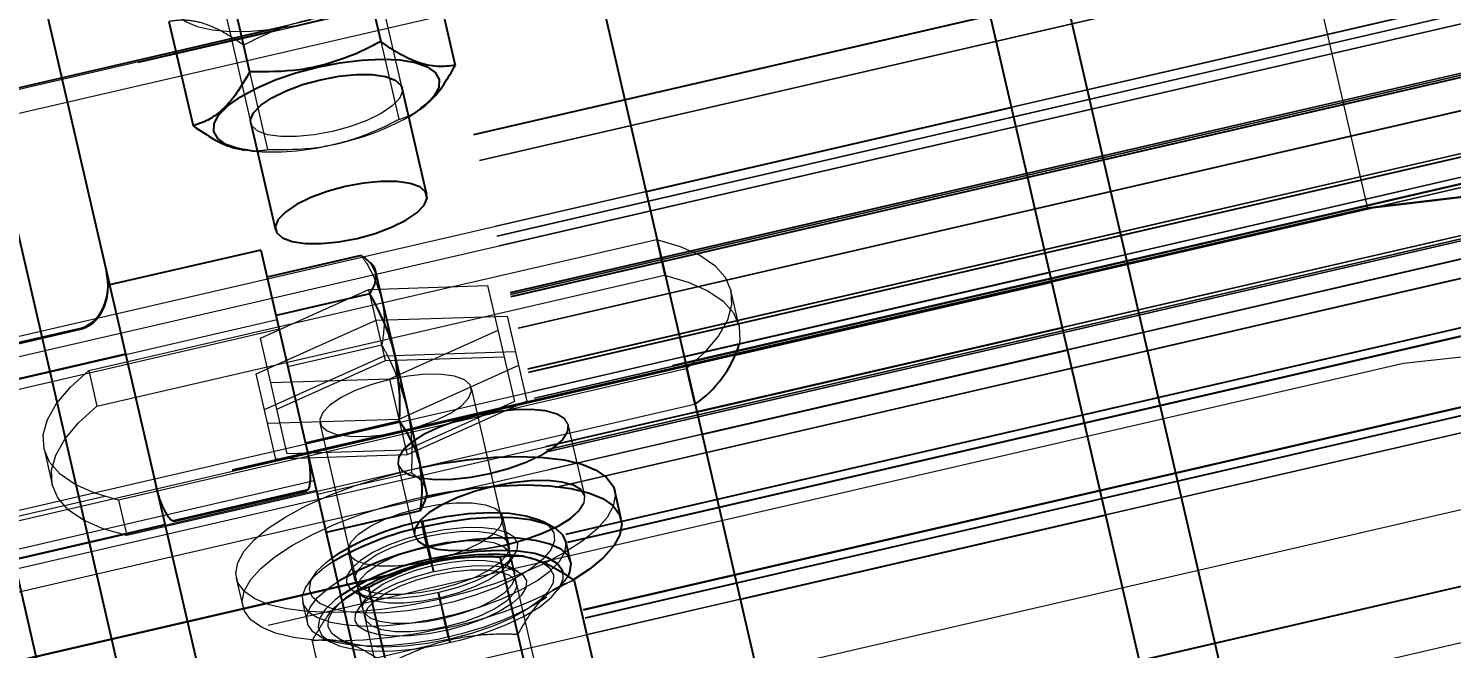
# Model space of a CAD drawing. Header units: millimetres. Extents: x 1293 to 41893, y 1011 to 26911.
# Drawn here: x 11935.8 to 12013.3, y 5459.2 to 5493 of the extents above; entities that cross this region are included whole.
import ezdxf

# ---------------------------------------------------------------- set-up
doc = ezdxf.new("R2010")
doc.units = ezdxf.units.MM
doc.header["$LTSCALE"] = 50
doc.linetypes.add('HIDDEN', pattern=[1.905, 1.27, -0.635])
doc.layers.add('CAPA_1', color=7, linetype='Continuous')
doc.styles.add('SLDTEXTSTYLE0', font='TXT', dxfattribs={"width": 0.75})
doc.dimstyles.new('SLDDIMSTYLE0', dxfattribs={"dimtxt": 100, "dimasz": 100, "dimexe": 0, "dimexo": 0.0625, "dimgap": 25, "dimtad": 2, "dimdec": 0, "dimlfac": 1.5, "dimrnd": 1e-09, "dimzin": 12, "dimdsep": 46, "dimtxsty": 'SLDTEXTSTYLE0', "dimsah": 1, "dimcen": 0.09, "dimadec": 0, "dimazin": 3, "dimtfac": 1, "dimtdec": 0, "dimtofl": 0, "dimtmove": 0, "dimatfit": 3, "dimfxl": 1, "dimfrac": 2, "dimtolj": 1, "dimtzin": 12, "dimarcsym": 0})
doc.dimstyles.new('SLDDIMSTYLE1', dxfattribs={"dimtxt": 100, "dimasz": 100, "dimexe": 0, "dimexo": 0.0625, "dimgap": 25, "dimtad": 2, "dimdec": 4, "dimlfac": 75, "dimzin": 12, "dimdsep": 46, "dimtxsty": 'SLDTEXTSTYLE0', "dimsah": 1, "dimcen": 0.09, "dimadec": 0, "dimazin": 3, "dimtfac": 1, "dimtdec": 0, "dimtofl": 0, "dimtmove": 0, "dimatfit": 3, "dimfxl": 1, "dimfrac": 2, "dimtolj": 1, "dimtzin": 12, "dimarcsym": 0})

# ---------------------------------------------------------------- blocks, each defined once
blk = doc.blocks.new('_D_3')
at = {"layer": 'CAPA_1', "transparency": 16777216}
blk.add_arc((9899.266, 4708.493), 5214.315, 0, 13, dxfattribs=at)
for points in [[(14979.938, 5881.459), (14986.476, 5780.493), (15016.521, 5787.127)], [(15113.581, 4708.493), (15128.006, 4808.636), (15097.238, 4808.341)]]:
    blk.add_solid(points, dxfattribs=at)
at = {"layer": 'CAPA_1', "transparency": 16777216, "insert": (15196.758, 5413.272), "char_height": 100, "attachment_point": 1, "rotation": 276.5, "style": 'SLDTEXTSTYLE0'}
blk.add_mtext('13°', dxfattribs=at)
blk = doc.blocks.new('_D_5')
at = {"layer": 'CAPA_1', "transparency": 16777216}
for p, q in [((11574.397, 7831.177), (17588.061, 7831.177)), ((17538.061, 7831.177), (17538.061, 4708.493)), ((16485.165, 4708.493), (17588.061, 4708.493))]:
    blk.add_line(p, q, dxfattribs=at)
for points in [[(17538.061, 7831.177), (17522.676, 7731.177), (17553.445, 7731.177)], [(17538.061, 4708.493), (17553.445, 4808.493), (17522.676, 4808.493)]]:
    blk.add_solid(points, dxfattribs=at)
at = {"layer": 'CAPA_1', "transparency": 16777216, "insert": (17409.154, 6122.057), "char_height": 100, "attachment_point": 1, "rotation": 90, "style": 'SLDTEXTSTYLE0'}
blk.add_mtext('4684', dxfattribs=at)

msp = doc.modelspace()

# ---------------------------------------------------------------- linework, layer by layer
at = {"color": 1, "linetype": 'HIDDEN', "lineweight": 18}
for p, q in [((16327.8123211, 6489.1646889), (11124.0071077, 5287.7715924)), ((12020.1703872, 5508.8804054), (11228.2023985, 5326.0401885)), ((12020.1753548, 5508.8588883), (11228.2073661, 5326.0186714)), ((12020.3766122, 5507.9871467), (11228.4086236, 5325.1469297)), ((11956.1203539, 5489.7063164), (11952.0954878, 5507.1399268)), ((12003.6021481, 5505.369699), (11244.6328256, 5330.1478244)), ((12003.6021481, 5505.369699), (12008.7319754, 5483.1499759)), ((11943.8458212, 5505.2353412), (11947.8706873, 5487.8017308)), ((12021.8815916, 5501.468365), (11229.9136029, 5318.628148)), ((12021.8912062, 5501.4267194), (11229.9232175, 5318.5865024)), ((12022.2091361, 5500.0496137), (11230.2411475, 5317.2093967)), ((12022.2141037, 5500.0280966), (11230.2461151, 5317.1878796)), ((12023.0385008, 5496.4572404), (11231.0705122, 5313.6170235)), ((12023.0434684, 5496.4357233), (11989.33676, 5488.6539165)), ((12023.1598204, 5495.9317478), (11231.1918317, 5313.0915308)), ((12023.2840107, 5495.3938202), (11231.3160221, 5312.5536032)), ((12023.2889783, 5495.3723031), (11231.3209897, 5312.5320861)), ((12023.164788, 5495.9102307), (11737.2338964, 5429.897883)), ((11966.7492284, 5495.604827), (11900.751896, 5480.3681423)), ((11951.1322255, 5493.4054303), (11690.0541667, 5433.1308111)), ((11949.8745113, 5493.0924001), (11690.2038431, 5433.1427026)), ((11949.4646505, 5492.9149382), (11690.7509196, 5433.1861671)), ((12023.8726632, 5492.8440864), (11231.9046745, 5310.0038695)), ((12023.8776308, 5492.8225693), (11231.9096421, 5309.9823524)), ((12023.8970268, 5492.7385559), (11231.9290381, 5309.898339)), ((12023.9019944, 5492.7170389), (11231.9340057, 5309.8768219)), ((12023.9203405, 5492.6375732), (11231.9523518, 5309.7973563)), ((12023.9299551, 5492.5959276), (11231.9619665, 5309.7557107)), ((11954.9537084, 5492.2393136), (11955.9308184, 5488.0069854)), ((12024.3200944, 5490.9060487), (11232.3521058, 5308.0658318)), ((12024.325062, 5490.8845317), (11232.3570734, 5308.0443147)), ((11947.8088684, 5490.5897973), (11948.7859784, 5486.3574691)), ((12032.7319294, 5488.8778734), (11232.0831896, 5304.0335471)), ((12024.833013, 5488.6843541), (11232.8650244, 5305.8441372)), ((12024.8379806, 5488.6628371), (11232.869992, 5305.8226201)), ((12024.8710247, 5488.5197074), (11232.9030361, 5305.6794904)), ((12024.8806394, 5488.4780618), (11232.9126507, 5305.6378448)), ((12025.1148595, 5487.463543), (11233.1468708, 5304.623326)), ((12025.1198271, 5487.4420259), (11991.4131187, 5479.6602191)), ((12025.1985693, 5487.100956), (11233.2305806, 5304.2607391)), ((12025.2035369, 5487.079439), (11233.2355482, 5304.239222)), ((12025.2382307, 5486.9291638), (11233.270242, 5304.0889468)), ((12025.2431983, 5486.9076467), (11991.5364898, 5479.1258399)), ((11947.4130489, 5486.3503223), (11947.4167428, 5486.3496817)), ((11947.5836859, 5486.3501669), (11947.4196462, 5486.3852599)), ((12025.6444635, 5485.169576), (12008.7223607, 5483.1916215)), ((12008.7319754, 5483.1499759), (12025.6540781, 5485.1279304)), ((12025.810123, 5484.4520259), (11233.8421343, 5301.611809)), ((12025.8150906, 5484.4305089), (11992.1083821, 5476.648702)), ((12025.8512467, 5484.2738995), (11233.883258, 5301.4336826)), ((12025.8562143, 5484.2523825), (11233.8882257, 5301.4121655)), ((12025.8756103, 5484.168369), (11233.9076217, 5301.3281521)), ((12025.8805779, 5484.146852), (11233.9125893, 5301.306635)), ((11969.415764, 5484.0547922), (11903.4184316, 5468.8181075)), ((12026.0919694, 5483.2312148), (11234.1239808, 5300.3909978)), ((12008.7223607, 5483.1916215), (11249.7530382, 5307.9697469)), ((12008.7319754, 5483.1499759), (11249.7626529, 5307.9281013)), ((12026.0969371, 5483.2096977), (11992.3902286, 5475.4278909)), ((12026.3230416, 5482.2303313), (11234.3550529, 5299.3901144)), ((12026.3280092, 5482.2088143), (11234.3600205, 5299.3685973)), ((11939.0372031, 5474.311756), (11969.9734526, 5481.453952)), ((11969.9734526, 5481.453952), (11970.4208839, 5479.5159143)), ((11948.4225396, 5480.8918944), (11940.172873, 5478.9873088)), ((11948.426846, 5480.8732411), (11940.1771795, 5478.9686555)), ((11948.4246063, 5480.8829426), (11948.4225396, 5480.8918944)), ((12026.9097736, 5479.6889156), (11959.2959055, 5464.0790242)), ((12027.0114188, 5479.2486419), (11235.0434302, 5296.408425)), ((12027.0210335, 5479.2069963), (11235.0530448, 5296.3667794)), ((11939.4846343, 5472.3737184), (11970.4208839, 5479.5159143)), ((11954.3080202, 5478.7374874), (11960.7773374, 5478.9441587)), ((12026.9193883, 5479.64727), (11959.5891639, 5464.1028629)), ((11960.7773374, 5478.9441587), (11962.2363347, 5472.6245475)), ((11948.4028376, 5476.0872803), (11954.3080202, 5478.7374874)), ((11955.2028827, 5474.861412), (11954.3080202, 5478.7374874)), ((11974.4830424, 5476.738811), (11974.0356111, 5478.6768487)), ((11949.4218893, 5476.5632353), (11913.6100868, 5468.2954293)), ((11949.3029323, 5477.0784945), (11924.5539327, 5471.3647377)), ((11949.3028527, 5477.0788395), (11941.0531861, 5475.1742539)), ((11948.1710755, 5474.1275448), (11954.6962247, 5477.0559889)), ((11954.6962247, 5477.0559889), (11961.8447354, 5477.2843579)), ((11961.8447354, 5477.2843579), (11962.9155281, 5472.6462452)), ((11934.4359237, 5475.5933484), (11938.5673567, 5476.5471649)), ((11949.8618348, 5469.7676691), (11948.4028376, 5476.0872803)), ((11961.3414721, 5476.5006228), (11955.4362896, 5473.8504157)), ((12027.6328986, 5476.5567173), (12010.6836634, 5474.6962862)), ((12027.8604579, 5475.5710498), (11235.8924692, 5292.7308328)), ((12027.9621031, 5475.1307761), (11235.9941144, 5292.2905591)), ((12027.9717177, 5475.0891305), (11236.0037291, 5292.2489135)), ((11971.4921227, 5475.0610948), (11905.4947903, 5459.8244101)), ((11974.300792, 5475.1466655), (11905.6181615, 5459.2900308)), ((11941.0417949, 5475.2235945), (11932.7921284, 5473.319009)), ((11948.6185067, 5472.1895071), (11955.143656, 5475.1179512)), ((11955.0154788, 5475.6937967), (11949.89551, 5474.5117587)), ((11955.143656, 5475.1179512), (11962.2921666, 5475.3463202)), ((11955.2028827, 5474.861412), (11961.6722, 5475.0680833)), ((12027.8700725, 5475.5294042), (11959.7809634, 5459.8097947)), ((12028.1683281, 5474.2375174), (11236.2003394, 5291.3973004)), ((12010.6836634, 5474.6962862), (11251.7143409, 5299.4744116)), ((11939.0372031, 5474.311756), (11939.4846343, 5472.3737184)), ((11971.6019692, 5474.4000717), (11940.6657197, 5467.2578757)), ((11949.2977001, 5472.2112049), (11955.2028827, 5474.861412)), ((11962.4680968, 5474.5842829), (11955.9429476, 5471.6558388)), ((11971.6019692, 5474.4000717), (11972.0494005, 5472.462034)), ((11949.2418682, 5469.4894321), (11948.1710755, 5474.1275448)), ((11955.4362896, 5473.8504157), (11948.9669723, 5473.6437445)), ((11955.4362896, 5473.8504157), (11956.3903788, 5469.7178011)), ((12028.1732957, 5474.2160003), (11994.4665873, 5466.4341935)), ((11963.9167168, 5455.9365585), (11959.8918507, 5473.370169)), ((11972.1873862, 5472.0495777), (11906.1900538, 5456.812893)), ((11972.0494005, 5472.462034), (11941.1131509, 5465.319838)), ((11962.2363347, 5472.6245475), (11956.3311521, 5469.9743403)), ((11962.9155281, 5472.6462452), (11956.3903788, 5469.7178011)), ((11955.9429476, 5471.6558388), (11948.7944369, 5471.4274698)), ((11951.6421841, 5471.4655834), (11955.6670502, 5454.0319729)), ((11966.0668088, 5467.4983984), (11965.1719463, 5471.3744738)), ((11972.4692326, 5470.8287666), (11906.4719002, 5455.5920818)), ((12029.0875821, 5470.2557909), (11237.1195934, 5287.4155739)), ((11936.6035611, 5470.034979), (11937.0509924, 5468.0969413)), ((11956.3903788, 5469.7178011), (11949.2418682, 5469.4894321)), ((11956.3311521, 5469.9743403), (11949.8618348, 5469.7676691)), ((11955.8910714, 5469.231815), (11956.7938632, 5465.3213942)), ((11915.5146724, 5460.0457627), (11951.3264749, 5468.3135688)), ((11956.6217798, 5468.7361424), (11951.501811, 5467.5541045)), ((11926.6965915, 5462.0838628), (11951.4455911, 5467.7976196)), ((11940.6657197, 5467.2578757), (11941.1131509, 5465.319838)), ((11943.1958449, 5465.893379), (11951.4455115, 5467.7979646)), ((11950.8982973, 5467.8158462), (11943.679839, 5466.1493338)), ((11950.9185536, 5467.7281063), (11943.7000954, 5466.0615939)), ((11966.074738, 5467.464053), (11966.0668088, 5467.4983984)), ((12030.000852, 5466.2999843), (11238.0328633, 5283.4597674)), ((12030.0104666, 5466.2583387), (11238.042478, 5283.4181218)), ((11934.9347872, 5464.0381341), (11943.1844537, 5465.9427197)), ((11961.9571372, 5464.8008084), (11961.5991922, 5466.3512386)), ((11953.1845323, 5464.4085613), (11953.5424773, 5462.8581311)), ((11961.8538084, 5463.7214434), (11962.2370081, 5464.2526397)), ((11962.2718482, 5463.2118182), (11962.019497, 5464.3048715)), ((11956.3142835, 5463.3906625), (11697.5151481, 5403.6421743)), ((11957.820065, 5463.3572617), (11957.6926195, 5463.8565629)), ((11957.708228, 5463.8602035), (11957.7529787, 5463.6663669)), ((11957.8568523, 5463.3658069), (11957.7409599, 5463.8677917)), ((11957.820065, 5463.3572617), (11957.7529787, 5463.6663669)), ((11962.444449, 5463.3541144), (11961.8671703, 5463.6635668)), ((12030.6782263, 5463.3659541), (11238.7102376, 5280.5257371)), ((11956.0972497, 5463.296691), (11697.8084065, 5403.666013)), ((11947.0797791, 5462.9991679), (11947.4377241, 5461.4487378)), ((11951.3536649, 5463.2262752), (11950.9704653, 5462.6950789)), ((11964.6220165, 5462.3705922), (11965.0052161, 5462.9017885)), ((11974.5455913, 5461.8350692), (11908.5482589, 5446.5983844)), ((11953.0565018, 5461.9212017), (11953.0534625, 5461.9190067)), ((11953.206762, 5461.9939486), (11953.0747078, 5461.890497)), ((11953.5312324, 5462.242753), (11954.1085111, 5461.9333006)), ((11953.7038331, 5462.3850492), (11953.9561844, 5461.2919959)), ((11954.121873, 5461.875424), (11953.7386733, 5461.3442277)), ((11958.2233482, 5461.5390272), (11958.082019, 5462.2226144)), ((11958.157225, 5461.9153838), (11958.082019, 5462.2226144)), ((11958.751885, 5459.4889943), (11958.1188291, 5462.2310605)), ((11958.157225, 5461.9153838), (11958.4095762, 5460.8223305)), ((11950.6844552, 5461.6879709), (11950.9368064, 5460.5949176)), ((11958.2233482, 5461.5390272), (11958.3718578, 5460.8772389)), ((11958.624209, 5459.7841857), (11958.3718578, 5460.8772389)), ((11958.5580858, 5460.1605423), (11958.4095762, 5460.8223305)), ((11951.2073007, 5459.5738293), (11952.5220344, 5453.8790919)), ((11951.6353576, 5459.8151135), (11952.2126363, 5459.5056611)), ((11958.5580858, 5460.1605423), (11958.6994151, 5459.4769551)), ((11958.624209, 5459.7841857), (11958.6994151, 5459.4769551)), ((11957.6708742, 5459.3226423), (11698.000206, 5399.3729448))]:
    msp.add_line(p, q, dxfattribs=at)
at = {"color": 7, "linetype": 'Continuous', "lineweight": 25}
for p, q in [((12059.4303991, 5203.8639184), (11945.4551982, 5697.5447513)), ((12055.3055658, 5202.9116256), (11941.330365, 5696.5924585)), ((11960.3883964, 5523.1566171), (11984.4307998, 5419.0175272)), ((11927.3897303, 5515.5382747), (11944.1483444, 5442.9487419)), ((11933.3042886, 5508.7384167), (11956.1089727, 5409.9604774)), ((11925.054622, 5506.8338311), (11947.8593062, 5408.0558918)), ((11953.6390534, 5497.9337099), (11954.9537084, 5492.2393136)), ((11946.4942134, 5496.2841936), (11947.8088684, 5490.5897973)), ((11957.6993603, 5496.6423294), (11959.014094, 5490.9475919)), ((11943.4109378, 5493.3435871), (11944.7256715, 5487.6488497)), ((11957.4646629, 5483.8834745), (11956.1203539, 5489.7063164)), ((11957.06833, 5488.5304783), (11957.1679322, 5488.6024146)), ((11989.33676, 5488.6539165), (11969.415764, 5484.0547922)), ((11947.8706873, 5487.8017308), (11949.2149963, 5481.9788889)), ((11947.4167428, 5486.3496817), (11947.5341055, 5486.3293292)), ((11948.4246063, 5480.8829426), (11940.1749397, 5478.978357)), ((11948.4246063, 5480.8829426), (11958.9223221, 5435.4123396)), ((11953.8878499, 5480.5780942), (11948.767881, 5479.3960563)), ((11954.6181652, 5479.9354546), (11954.3934488, 5480.1764334)), ((11954.6181652, 5479.9354546), (11957.0811016, 5469.2673049)), ((11991.4131187, 5479.6602191), (11971.4921227, 5475.0610948)), ((11991.5364898, 5479.1258399), (11974.300792, 5475.1466655)), ((11954.366522, 5478.5047376), (11949.2465531, 5477.3226996)), ((11934.4217462, 5475.6547578), (11938.5531792, 5476.6085743)), ((11992.1083821, 5476.648702), (11972.1873862, 5472.0495777)), ((11992.3902286, 5475.4278909), (11972.4692326, 5470.8287666)), ((11955.972823, 5471.5470833), (11950.8528542, 5470.3650454)), ((11957.0811016, 5469.2673049), (11957.0971771, 5469.1976744)), ((11957.4751404, 5467.5605356), (11957.0971771, 5469.1976744)), ((11950.9083495, 5467.7723051), (11943.6898913, 5466.1057928)), ((11957.3788048, 5467.2454361), (11957.4751404, 5467.5605356)), ((11968.0618904, 5466.2102017), (11967.7039454, 5467.7606319)), ((11957.100452, 5466.6627858), (11951.9804831, 5465.4807478)), ((11957.3790329, 5467.2473144), (11957.100452, 5466.6627858)), ((11957.1713591, 5466.0956926), (11957.2384454, 5465.7865874)), ((11957.1713591, 5466.0956926), (11957.3439981, 5465.4193338)), ((11957.7409599, 5463.8677917), (11957.2237964, 5466.1078731)), ((11957.4907966, 5464.6935342), (11957.2384454, 5465.7865874)), ((11964.3403237, 5465.7817539), (11963.763045, 5466.0912063)), ((11994.4665873, 5466.4341935), (11974.5455913, 5461.8350692)), ((11957.5006275, 5464.7594202), (11957.3439981, 5465.4193338)), ((11965.2912262, 5463.9088965), (11965.038875, 5465.0019498)), ((11957.4907966, 5464.6935342), (11957.647426, 5464.0336205)), ((11957.5006275, 5464.7594202), (11957.708228, 5463.8602035)), ((11961.4354163, 5464.1639521), (11962.7500713, 5458.4695558)), ((11962.8083458, 5464.1710989), (11962.6872892, 5464.192092)), ((11957.6926195, 5463.8565629), (11957.647426, 5464.0336205)), ((11965.4957232, 5462.8725715), (11966.8104569, 5457.1778341)), ((11953.1530647, 5461.9909429), (11953.0565018, 5461.9212017)), ((11954.2905764, 5462.5144358), (11955.6052313, 5456.8200395))]:
    msp.add_line(p, q, dxfattribs=at)
at = {"color": 1, "linetype": 'HIDDEN', "lineweight": 18, "flags": 128}
for points in [[(11943.7639151, 5494.0174572), (11943.9190877, 5493.6789752), (11944.321107, 5493.3295735), (11944.9433486, 5493.0597604), (11945.7633793, 5492.8792632), (11946.7516349, 5492.7945893), (11947.8724867, 5492.8087913), (11949.0855252, 5492.9213572), (11950.3470175, 5493.1282288), (11951.6114839, 5493.4219478), (11952.8333374, 5493.7919251), (11953.9685274, 5494.224822), (11954.9761275, 5494.7050316), (11955.8198114, 5495.2152413), (11956.4691623, 5495.7370567), (11956.9007697, 5496.2516652), (11957.099073, 5496.7405139), (11957.0814956, 5497.1126175)], [(11956.1203539, 5489.7063164), (11956.1295384, 5489.5293228), (11955.9678027, 5489.1441647), (11955.5752124, 5488.736333), (11954.9745834, 5488.3295294), (11954.2008222, 5487.9473959), (11953.2988968, 5487.6121407), (11952.3212239, 5487.3432475)], [(11952.3212239, 5487.3432475), (11951.3246224, 5487.1563435), (11950.367011, 5487.0622909), (11949.5040426, 5487.0665556), (11948.7858699, 5487.1688898), (11948.2542305, 5487.3633462), (11947.9400212, 5487.6386238), (11947.8706873, 5487.8017308)], [(11969.9734526, 5481.453952), (11971.2670433, 5481.078194), (11972.3341085, 5480.6049025), (11973.1587728, 5480.041119), (11973.7287671, 5479.3952313), (11974.0356111, 5478.6768487), (11974.0747398, 5477.8966591), (11973.8455708, 5477.0662701), (11973.3515139, 5476.1980357), (11972.5999193, 5475.3048735), (11971.6019692, 5474.4000717)], [(11970.4208839, 5479.5159143), (11971.7144745, 5479.1401563), (11972.7815398, 5478.6668648), (11973.6062041, 5478.1030813), (11974.1761984, 5477.4571936), (11974.4830424, 5476.738811), (11974.522171, 5475.9586214), (11974.4895384, 5475.7531027)], [(11940.6657197, 5467.2578757), (11939.372129, 5467.6336337), (11938.3050638, 5468.1069252), (11937.4803994, 5468.6707087), (11936.9104052, 5469.3165964), (11936.6035611, 5470.034979), (11936.5644325, 5470.8151686), (11936.7936014, 5471.6455577), (11937.2876584, 5472.513792), (11938.0392529, 5473.4069542), (11939.0372031, 5474.311756)], [(11956.0927207, 5471.0071001), (11957.0703936, 5471.2759933), (11957.972319, 5471.6112485), (11958.7460802, 5471.9933821), (11959.3467092, 5472.4001856), (11959.7392995, 5472.8080173), (11959.9010352, 5473.1931754), (11959.8225168, 5473.5332759), (11959.5083075, 5473.8085535), (11958.9766681, 5474.0030099), (11958.2584954, 5474.1053442), (11957.395527, 5474.1096089), (11956.4379156, 5474.0155562), (11955.4413141, 5473.8286522), (11954.4636412, 5473.5597591), (11953.5617158, 5473.2245038), (11952.7879546, 5472.8423703), (11952.1873256, 5472.4355667), (11951.7947353, 5472.027735), (11951.6329996, 5471.6425769), (11951.711518, 5471.3024764), (11952.0257273, 5471.0271988), (11952.5573667, 5470.8327424), (11953.2755394, 5470.7304082), (11954.1385078, 5470.7261435), (11955.0961192, 5470.8201961), (11956.0927207, 5471.0071001)], [(11941.1131509, 5465.319838), (11939.8195603, 5465.695596), (11938.752495, 5466.1688875), (11937.9278307, 5466.732671), (11937.3578364, 5467.3785587), (11937.0509924, 5468.0969413), (11937.0118638, 5468.8771309), (11937.2410327, 5469.70752), (11937.7350897, 5470.5757543), (11938.4866842, 5471.4689165), (11939.4846343, 5472.3737184)], [(11965.1719463, 5471.3744738), (11964.9740655, 5471.7007814), (11964.5534164, 5471.9570057), (11963.9310921, 5472.1302985), (11963.1382985, 5472.2119701), (11962.2147895, 5472.1979253), (11961.2068739, 5472.0888682), (11960.1650926, 5471.8902674), (11959.1416849, 5471.6120817), (11958.1879689, 5471.2682604), (11957.3517677, 5470.8760442), (11956.675012, 5470.4551004), (11956.1916371, 5470.0265368), (11955.9258816, 5469.6118435), (11955.8910714, 5469.231815), (11956.0889521, 5468.9055073), (11956.5096012, 5468.649283), (11957.1319255, 5468.4759903), (11957.9247192, 5468.3943186), (11958.8482281, 5468.4083635), (11959.8561438, 5468.5174206), (11960.8979251, 5468.7160213), (11961.9213327, 5468.994207), (11962.8750488, 5469.3380283), (11963.71125, 5469.7302445), (11964.3880057, 5470.1511884), (11964.8713805, 5470.5797519), (11965.1371361, 5470.9944452), (11965.1719463, 5471.3744738)], [(11965.1798049, 5471.3404343), (11964.9819727, 5471.6665315), (11964.5613698, 5471.9225558), (11963.9390869, 5472.0956692), (11963.1463279, 5472.1771911), (11962.2228449, 5472.1630335), (11961.2149454, 5472.0539065), (11960.1731696, 5471.855282), (11959.1497565, 5471.57712), (11958.1960243, 5471.2333687), (11957.359797, 5470.8412652), (11956.6830068, 5470.4204711), (11956.1995905, 5469.992087), (11955.9337888, 5469.5775936), (11955.89893, 5469.1977756), (11956.0967621, 5468.8716784), (11956.5173651, 5468.6156541), (11957.139648, 5468.4425407), (11957.932407, 5468.3610188), (11958.8558899, 5468.3751764), (11959.8637895, 5468.4843034), (11960.9055653, 5468.6829279), (11961.9289784, 5468.9610899), (11962.8827106, 5469.3048412), (11963.7189379, 5469.6969447), (11964.3957281, 5470.1177388), (11964.8791444, 5470.5461229), (11965.1449461, 5470.9606163), (11965.1798049, 5471.3404343)], [(11958.2061205, 5461.8529597), (11956.6600897, 5461.5375231), (11955.1304055, 5461.3079187), (11953.6512384, 5461.1692757), (11952.2556307, 5461.1246911), (11950.974758, 5461.1751608), (11949.8372327, 5461.3195575), (11948.8684654, 5461.5546554), (11948.0900967, 5461.8752031), (11947.519514, 5462.2740398), (11947.1694633, 5462.7422564), (11947.0477641, 5463.2693935), (11947.157135, 5463.8436759), (11947.4951328, 5464.4522749), (11948.0542071, 5465.0815956), (11948.8218692, 5465.7175799), (11949.7809708, 5466.346021), (11950.9100872, 5466.9528805), (11952.1839957, 5467.5246023), (11953.5742393, 5468.048415), (11955.0497623, 5468.5126174), (11956.577604, 5468.9068401), (11957.1358206, 5469.0302908)], [(11966.0668088, 5467.4983984), (11965.868928, 5467.824706), (11965.448279, 5468.0809303), (11964.8259546, 5468.2542231), (11964.033161, 5468.3358947), (11963.1096521, 5468.3218499), (11962.1017364, 5468.2127928), (11961.0599551, 5468.0141921), (11960.0365475, 5467.7360063), (11959.0828314, 5467.3921851), (11958.2466302, 5466.9999688), (11957.5698745, 5466.579025), (11957.0864996, 5466.1504614), (11956.8207441, 5465.7357682), (11956.7859339, 5465.3557396), (11956.9838146, 5465.0294319), (11957.4044637, 5464.7732077), (11958.026788, 5464.5999149), (11958.8195817, 5464.5182432), (11959.7430906, 5464.5322881), (11960.7510063, 5464.6413452), (11961.7927876, 5464.8399459), (11962.8161952, 5465.1181316), (11963.7699113, 5465.4619529), (11964.6061125, 5465.8541691), (11965.2828682, 5466.275113), (11965.766243, 5466.7036765), (11966.0319986, 5467.1183698), (11966.0668088, 5467.4983984)], [(11966.074738, 5467.464053), (11965.8769059, 5467.7901501), (11965.456303, 5468.0461745), (11964.8340201, 5468.2192879), (11964.041261, 5468.3008097), (11963.1177781, 5468.2866522), (11962.1098786, 5468.1775251), (11961.0681028, 5467.9789007), (11960.0446896, 5467.7007387), (11959.0909574, 5467.3569874), (11958.2547302, 5466.9648838), (11957.5779399, 5466.5440898), (11957.0945236, 5466.1157056), (11956.8287219, 5465.7012123), (11956.7938632, 5465.3213942), (11956.9916953, 5464.9952971), (11957.4122982, 5464.7392727), (11958.0345811, 5464.5661593), (11958.8273402, 5464.4846375), (11959.7508231, 5464.498795), (11960.7587226, 5464.6079221), (11961.8004984, 5464.8065465), (11962.8239115, 5465.0847085), (11963.7776438, 5465.4284598), (11964.613871, 5465.8205634), (11965.2906613, 5466.2413574), (11965.7740775, 5466.6697416), (11966.0398793, 5467.0842349), (11966.074738, 5467.464053)], [(11958.5640656, 5460.3025296), (11957.0180347, 5459.9870929), (11955.4883505, 5459.7574886), (11954.0091834, 5459.6188456), (11952.6135757, 5459.5742609), (11951.332703, 5459.6247307), (11950.1951777, 5459.7691273), (11949.2264104, 5460.0042253), (11948.4480417, 5460.3247729), (11947.877459, 5460.7236097), (11947.5274083, 5461.1918262), (11947.4057091, 5461.7189633), (11947.51508, 5462.2932457), (11947.8530778, 5462.9018448), (11948.4121521, 5463.5311655), (11949.1798142, 5464.1671498), (11950.1389158, 5464.7955909), (11951.2680322, 5465.4024504), (11952.5419407, 5465.9741721), (11953.9321843, 5466.4979848), (11955.4077073, 5466.9621872), (11956.935549, 5467.3564099), (11957.4474712, 5467.470034)], [(11967.7039454, 5467.7606319), (11967.7359604, 5467.4904063), (11967.6265895, 5466.916124), (11967.2885917, 5466.3075249), (11966.7295174, 5465.6782042), (11965.9618553, 5465.0422199), (11965.0027537, 5464.4137788), (11963.8736373, 5463.8069193), (11962.5997288, 5463.2351975), (11961.2094852, 5462.7113849), (11959.7339622, 5462.2471824), (11958.2061205, 5461.8529597)], [(11957.7240796, 5463.9409083), (11956.707546, 5463.7502662), (11955.7307824, 5463.6543326), (11954.8505547, 5463.6586826), (11954.1180186, 5463.7630635), (11953.5757463, 5463.961409), (11953.2552529, 5464.2421921), (11953.1751641, 5464.5890947), (11953.3401345, 5464.9819559), (11953.7405766, 5465.3979443), (11954.3532182, 5465.8128839), (11955.1424546, 5466.2026601), (11956.0624185, 5466.5446205), (11957.0596449, 5466.8188915), (11958.0761785, 5467.0095336), (11959.0529421, 5467.1054673), (11959.9331698, 5467.1011173), (11960.6657059, 5466.9967363), (11961.2079782, 5466.7983908), (11961.5284716, 5466.5176077), (11961.6085604, 5466.1707051), (11961.44359, 5465.7778439), (11961.0431479, 5465.3618556), (11960.4305063, 5464.9469159), (11959.6412698, 5464.5571397), (11958.721306, 5464.2151794), (11957.7240796, 5463.9409083)], [(11963.763045, 5466.0912063), (11964.0961351, 5465.8643139), (11964.377219, 5465.478293), (11964.419369, 5465.0328282), (11964.2210657, 5464.5439794), (11963.7894584, 5464.0293709), (11963.1401075, 5463.5075555), (11962.2964235, 5462.9973459), (11961.2888234, 5462.5171363), (11960.1536335, 5462.0842394), (11958.9317799, 5461.7142621), (11957.6673135, 5461.420543), (11956.4058212, 5461.2136714), (11955.1927827, 5461.1011055), (11954.071931, 5461.0869035), (11953.0836753, 5461.1715775), (11952.2636447, 5461.3520747), (11951.6414031, 5461.6218878), (11951.2393837, 5461.9712894), (11951.0720805, 5462.3876828), (11951.145525, 5462.856056), (11951.4570693, 5463.3595231), (11951.9954816, 5463.8799328), (11952.2974174, 5464.1079547)], [(11957.3439981, 5465.4193338), (11956.3161692, 5465.1369897), (11955.3600495, 5464.7892445), (11954.5234634, 5464.3934923), (11953.8482561, 5463.9695282), (11953.3682008, 5463.5385585), (11953.1073096, 5463.1221399), (11953.0786319, 5462.7411014), (11953.2836022, 5462.414502), (11953.7119681, 5462.158678), (11954.342303, 5461.9864255), (11955.1430782, 5461.9063605), (11956.0742397, 5461.9224876), (11957.0892115, 5462.0340003), (11958.1372258, 5462.2353207), (11959.1658617, 5462.516379), (11960.1236678, 5462.863117), (11960.9627356, 5463.258191), (11961.6410956, 5463.6818399), (11962.1248169, 5464.1128731), (11962.3897041, 5464.5297307), (11962.4225079, 5464.9115619), (11962.2215874, 5465.2392678), (11961.7969924, 5465.4964569), (11961.169961, 5465.6702648), (11960.3718565, 5465.7519978), (11959.4425995, 5465.7375677), (11958.4286705, 5465.6276962), (11957.3807854, 5465.427879)], [(11952.3487028, 5463.8858132), (11951.8698742, 5463.5600546), (11951.2541004, 5463.0298326), (11950.8501687, 5462.5097138), (11950.6710293, 5462.0163735), (11950.7224254, 5461.5656283), (11951.0027094, 5461.1719295), (11951.5028951, 5460.8478992), (11952.2069464, 5460.603926), (11953.092291, 5460.4478319), (11954.1305442, 5460.3846212), (11955.2884192, 5460.4163205), (11956.5287938, 5460.5419136), (11957.8119009, 5460.7573739), (11959.0966035, 5461.0557936), (11960.3417133, 5461.4276051), (11961.5073115, 5461.8608881), (11962.5560283, 5462.3417513), (11963.4542413, 5462.8547778), (11964.1731534, 5463.3835199), (11964.6897157, 5463.9110257), (11964.9873672, 5464.4203832), (11965.0565649, 5464.895262), (11965.038875, 5465.0019498)], [(11958.0820246, 5462.3904782), (11957.065491, 5462.1998361), (11956.0887274, 5462.1039024), (11955.2084997, 5462.1082524), (11954.4759636, 5462.2126333), (11953.9336913, 5462.4109789), (11953.6131979, 5462.691762), (11953.5331091, 5463.0386645), (11953.6980795, 5463.4315258), (11954.0985216, 5463.8475141), (11954.7111632, 5464.2624538), (11955.5003997, 5464.6522299), (11956.4203635, 5464.9941903), (11957.4175899, 5465.2684613), (11958.4341235, 5465.4591034), (11959.4108871, 5465.5550371), (11960.2911148, 5465.5506871), (11961.0236509, 5465.4463062), (11961.5659232, 5465.2479606), (11961.8864166, 5464.9671775), (11961.9665054, 5464.620275), (11961.801535, 5464.2274137), (11961.4010929, 5463.8114254), (11960.7884514, 5463.3964858), (11959.9992149, 5463.0067096), (11959.079251, 5462.6647492), (11958.0820246, 5462.3904782)], [(11957.5333561, 5464.7670226), (11958.5366841, 5464.9552426), (11959.5008801, 5465.050112), (11960.3700485, 5465.0461313), (11961.093802, 5464.9435312), (11961.6301838, 5464.7482595), (11961.9480988, 5464.4716364), (11962.0291172, 5464.1296982), (11961.8685421, 5463.7422676), (11961.4756823, 5463.3318045), (11960.8733125, 5462.9221041), (11960.096353, 5462.5369173), (11959.1898453, 5462.1985739), (11958.206341, 5461.9266883), (11957.2028553, 5461.737022), (11956.2375618, 5461.6405704), (11955.36642, 5461.6429248), (11954.6399313, 5461.7439487), (11954.1002113, 5461.9377857), (11953.7785485, 5462.2131987), (11953.6935901, 5462.5542216), (11953.8502612, 5462.9410849), (11954.2394794, 5463.3513614), (11954.8386811, 5463.7612668), (11955.6131298, 5464.1470383), (11956.5179295, 5464.4863122), (11957.5006275, 5464.7594202)], [(11962.6872892, 5464.192092), (11963.0626427, 5464.1131669), (11963.7139803, 5463.8810547), (11964.1544132, 5463.5677159), (11964.3670155, 5463.1851919), (11964.3436173, 5462.7481828), (11964.0851176, 5462.2734827), (11963.6014505, 5461.779334), (11962.911203, 5461.2847267), (11962.0409009, 5460.8086681), (11961.0239895, 5460.3694529), (11959.8995481, 5459.98396), (11958.7107883, 5459.6670036)], [(11957.8568523, 5463.3658069), (11958.9047373, 5463.5656241), (11959.9186663, 5463.6754955), (11960.8479233, 5463.6899257), (11961.6460278, 5463.6081927), (11962.2730593, 5463.4343848), (11962.6976542, 5463.1771957), (11962.8985747, 5462.8494898), (11962.865771, 5462.4676586), (11962.6008837, 5462.050801), (11962.1171625, 5461.6197678), (11961.4388025, 5461.1961189), (11960.5997347, 5460.8010449), (11959.6419285, 5460.4543069), (11958.6132926, 5460.1732486), (11957.5652784, 5459.9719282), (11956.5503065, 5459.8604155), (11955.6191451, 5459.8442884), (11954.8183698, 5459.9243534), (11954.1880349, 5460.0966059), (11953.7596691, 5460.3524299), (11953.5546988, 5460.6790293), (11953.5833765, 5461.0600678), (11953.8442677, 5461.4764864), (11954.3243229, 5461.9074561), (11954.9995303, 5462.3314202), (11955.8361164, 5462.7271724), (11956.792236, 5463.0749176), (11957.820065, 5463.3572617)], [(11957.7529787, 5463.6663669), (11956.7702807, 5463.3932589), (11955.8654811, 5463.0539851), (11955.0910324, 5462.6682136), (11954.4918306, 5462.2583081), (11954.1026124, 5461.8480316), (11953.9459413, 5461.4611684), (11954.0308997, 5461.1201454), (11954.3525626, 5460.8447324), (11954.8922825, 5460.6508954), (11955.6187712, 5460.5498715), (11956.489913, 5460.5475171), (11957.4552065, 5460.6439688), (11958.4586922, 5460.833635), (11959.4421966, 5461.1055206), (11960.3487043, 5461.443864), (11961.1256638, 5461.8290508), (11961.7280335, 5462.2387513), (11962.1208933, 5462.6492144), (11962.2814684, 5463.036645), (11962.20045, 5463.3785831), (11961.882535, 5463.6552062), (11961.3461533, 5463.8504779), (11960.6223997, 5463.9530781), (11959.7532314, 5463.9570588), (11958.7890353, 5463.8621893), (11957.7857074, 5463.6739693)], [(11958.5515774, 5460.3566216), (11957.5549759, 5460.1697176), (11956.5973645, 5460.0756649), (11955.7343961, 5460.0799297), (11955.0162235, 5460.1822639), (11954.484584, 5460.3767203), (11954.1703747, 5460.6519979), (11954.0918563, 5460.9920984), (11954.253592, 5461.3772565), (11954.6461823, 5461.7850882), (11955.2468113, 5462.1918918), (11956.0205725, 5462.5740253), (11956.9224979, 5462.9092805), (11957.9001708, 5463.1781737), (11958.8967724, 5463.3650777), (11959.8543837, 5463.4591303), (11960.7173521, 5463.4548656), (11961.4355248, 5463.3525314), (11961.9671642, 5463.158075), (11962.2813735, 5462.8827974), (11962.3598919, 5462.5426969), (11962.1981562, 5462.1575388), (11961.8055659, 5461.7497071), (11961.204937, 5461.3429035), (11960.4311757, 5460.96077), (11959.5292503, 5460.6255148), (11958.5515774, 5460.3566216)], [(11964.009651, 5461.9669566), (11963.7065925, 5461.7617245), (11962.8083795, 5461.248698), (11961.7596627, 5460.7678349), (11960.5940646, 5460.3345519), (11959.3489547, 5459.9627403), (11958.0642521, 5459.6643206), (11956.781145, 5459.4488604), (11955.5407704, 5459.3232673), (11954.3828955, 5459.2915679), (11953.3446422, 5459.3547786), (11952.4592977, 5459.5108728), (11951.7552464, 5459.754846), (11951.2550606, 5460.0788762), (11950.9747767, 5460.4725751), (11950.9233805, 5460.9233202), (11951.1025199, 5461.4166606), (11951.5064517, 5461.9367793), (11952.1222254, 5462.4670013), (11952.601054, 5462.79276)], [(11952.7734842, 5462.0458826), (11952.4715485, 5461.8178607), (11951.9331362, 5461.297451), (11951.6215918, 5460.7939839), (11951.5481473, 5460.3256107), (11951.7154506, 5459.9092173), (11952.1174699, 5459.5598157), (11952.7397115, 5459.2900026), (11953.5597422, 5459.1095054), (11954.5479979, 5459.0248314), (11955.6688496, 5459.0390334), (11956.8818881, 5459.1515993), (11958.1433804, 5459.3584709), (11959.4078468, 5459.65219), (11960.6297003, 5460.0221673), (11961.7648903, 5460.4550642), (11962.7724904, 5460.9352738), (11963.6161743, 5461.4454834), (11964.2655253, 5461.9672988), (11964.6971326, 5462.4819073), (11964.8954359, 5462.9707561), (11964.8778585, 5463.3428597)], [(11965.1576602, 5463.145433), (11964.942067, 5462.8179724), (11964.656344, 5462.5014444)], [(11958.7107883, 5459.6670036), (11957.5033935, 5459.4307641), (11956.3237633, 5459.2843202), (11955.2172301, 5459.2332995), (11954.2263175, 5459.2796629), (11953.3891055, 5459.4216284), (11952.7377679, 5459.6537406), (11952.2973351, 5459.9670794), (11952.0847327, 5460.3496034), (11952.1081309, 5460.7866125), (11952.3666306, 5461.2613126), (11952.8502978, 5461.7554613), (11953.1530647, 5461.9909429)]]:
    msp.add_lwpolyline(points, dxfattribs=at)
at = {"color": 7, "linetype": 'Continuous', "lineweight": 25, "flags": 128}
for points in [[(11948.2299353, 5486.2456568), (11947.995964, 5486.2662888), (11947.158752, 5486.4082543), (11946.5074144, 5486.6403665), (11946.0669816, 5486.9537053), (11945.8543792, 5487.3362293), (11945.8777774, 5487.7732384), (11946.1362771, 5488.2479385), (11946.6199442, 5488.7420872), (11947.3101918, 5489.2366945), (11948.1804938, 5489.7127531), (11949.1974052, 5490.1519683), (11950.3218467, 5490.5374612), (11951.5106064, 5490.8544176), (11952.7180012, 5491.0906571), (11953.8976314, 5491.237101), (11955.0041646, 5491.2881217), (11955.9950772, 5491.2417583), (11956.8322892, 5491.0997928), (11957.4836268, 5490.8676806), (11957.9240596, 5490.5543418), (11958.136662, 5490.1718178), (11958.1132638, 5489.7348087), (11957.8547641, 5489.2601086), (11957.371097, 5488.7659599), (11956.6808494, 5488.2713526), (11956.4796019, 5488.1502424)], [(11947.8706873, 5487.8017308), (11947.8615028, 5487.9787243), (11948.0232385, 5488.3638824), (11948.4158288, 5488.7717141), (11949.0164578, 5489.1785177), (11949.790219, 5489.5606512), (11950.6921444, 5489.8959065), (11951.6698173, 5490.1647996), (11952.6664188, 5490.3517036), (11953.6240302, 5490.4457563), (11954.4869986, 5490.4414915), (11955.2051713, 5490.3391573), (11955.7368107, 5490.1447009), (11956.05102, 5489.8694233), (11956.1203539, 5489.7063164)], [(11953.0141263, 5484.3419577), (11952.0364534, 5484.0730646), (11951.134528, 5483.7378093), (11950.3607667, 5483.3556758), (11949.7601378, 5482.9488722), (11949.3675475, 5482.5410405), (11949.2058118, 5482.1558824), (11949.2843302, 5481.8157819), (11949.5985395, 5481.5405044), (11950.1301789, 5481.3460479), (11950.8483516, 5481.2437137), (11951.7113199, 5481.239449), (11952.6689313, 5481.3335016), (11953.6655329, 5481.5204056), (11954.6432058, 5481.7892988), (11955.5451311, 5482.124554), (11956.3188924, 5482.5066876), (11956.9195214, 5482.9134911), (11957.3121117, 5483.3213228), (11957.4738474, 5483.7064809), (11957.395329, 5484.0465814), (11957.0811197, 5484.321859), (11956.5494802, 5484.5163154), (11955.8313075, 5484.6186497), (11954.9683392, 5484.6229144), (11954.0107278, 5484.5288617), (11953.0141263, 5484.3419577)], [(11957.1358206, 5469.0302908), (11958.1236348, 5469.2222768), (11959.653319, 5469.4518811), (11961.1324861, 5469.5905241), (11962.5280938, 5469.6351087), (11963.8089665, 5469.584639), (11964.9464918, 5469.4402424), (11965.9152591, 5469.2051444), (11966.6936278, 5468.8845968), (11967.2642105, 5468.48576), (11967.6142612, 5468.0175435), (11967.7039454, 5467.7606319)], [(11957.4474712, 5467.470034), (11958.4815798, 5467.6718466), (11960.011264, 5467.9014509), (11961.4904311, 5468.0400939), (11962.8860388, 5468.0846786), (11964.1669115, 5468.0342088), (11965.3044368, 5467.8898122), (11966.2732041, 5467.6547142), (11967.0515728, 5467.3341666), (11967.6221555, 5466.9353298), (11967.9722062, 5466.4671133), (11968.0939054, 5465.9399762), (11967.9845345, 5465.3656938), (11967.6465367, 5464.7570947), (11967.0874624, 5464.1277741), (11966.3198003, 5463.4917898), (11965.4747772, 5462.9315708)], [(11957.2237964, 5466.1078731), (11958.4924347, 5466.3575014), (11959.7342995, 5466.5159881), (11960.9046188, 5466.5776196), (11961.9611997, 5466.5401739), (11962.86595, 5466.4050008), (11963.5862513, 5466.1769739), (11963.763045, 5466.0912063)], [(11965.038875, 5465.0019498), (11964.8950902, 5465.3204374), (11964.5081202, 5465.6822779), (11963.9080613, 5465.9691827), (11963.1141518, 5466.1719536), (11962.1518447, 5466.2840896), (11961.0519922, 5466.3019956), (11959.8498561, 5466.2250974), (11958.5839776, 5466.0558605), (11957.2949413, 5465.7997107)], [(11957.5472925, 5464.7066574), (11958.8363288, 5464.9628072), (11960.1022073, 5465.1320441), (11961.3043434, 5465.2089423), (11962.4041959, 5465.1910364), (11963.366503, 5465.0789004), (11964.1604126, 5464.8761295), (11964.7604714, 5464.5892246), (11965.1474414, 5464.2273841), (11965.3089161, 5463.8022087), (11965.2397184, 5463.3273299), (11965.1576602, 5463.145433)], [(11964.8778585, 5463.3428597), (11964.8532858, 5463.4162209), (11964.572202, 5463.8022418), (11964.0623182, 5464.1149018), (11963.3420168, 5464.3429287), (11962.4372665, 5464.4781017), (11961.3806856, 5464.5155475), (11960.2103664, 5464.453916), (11958.9685016, 5464.2954293), (11957.6998633, 5464.045801)]]:
    msp.add_lwpolyline(points, dxfattribs=at)
at = {"color": 1, "linetype": 'HIDDEN', "lineweight": 18}
for centre, radius, start, end in [((11949.3945249, 5500.991113), 14.6658199, 282.146679035, 298.888150917), ((11948.9688931, 5500.8928481), 14.6658199, 267.111849083, 283.853320965), ((11953.7034665, 5483.4764126), 23.6781392, 281.845768301, 299.81085342)]:
    msp.add_arc(centre, radius, start, end, dxfattribs=at)
at = {"color": 7, "linetype": 'Continuous', "lineweight": 25}
for centre, radius, start, end in [((11968.5617271, 5477.5980881), 6.2082943, 304.178738659, 342.711650693), ((11960.099243, 5451.9471771), 14.4482869, 101.69171811, 122.6824645), ((11960.5134275, 5450.1218744), 16.0033978, 101.808596869, 120.676283244), ((11960.9103596, 5448.6568869), 16.3971787, 102.037146754, 120.44773336), ((11961.0042594, 5449.7328887), 14.5568248, 83.360733127, 122.639266873), ((11960.4210396, 5450.2633764), 14.0467988, 101.388186214, 122.985996397)]:
    msp.add_arc(centre, radius, start, end, dxfattribs=at)
msp.add_ellipse((11937.9438728, 5479.2477705), major_axis=(-0.6093065, 2.6391962), ratio=0.7802060087, start_param=3.1415926536, end_param=4.7123889804, dxfattribs=at)
at = {"color": 1, "linetype": 'HIDDEN', "lineweight": 18}
msp.add_ellipse((11937.9581119, 5479.1860941), major_axis=(-0.6092448, 2.6389292), ratio=0.78028496, start_param=3.1415926536, end_param=4.7123889804, dxfattribs=at)
for points, knots in [([(11954.6161634, 5493.7013817), (11954.3000054, 5493.7089649), (11953.3670875, 5493.7313415), (11951.7976823, 5493.6099039), (11949.6750127, 5493.1265811), (11948.2878355, 5492.4500696), (11947.4713234, 5492.0518654)], [0, 0, 0, 0, 0.1280647744, 0.377893031, 0.6338190398, 1, 1, 1, 1]), ([(11947.4713234, 5492.0518654), (11947.0842684, 5492.313967), (11946.3017653, 5492.8438537), (11945.2205282, 5493.2905907), (11944.2490379, 5493.4487835), (11943.6920058, 5493.3788661), (11943.4109378, 5493.3435871)], [0, 0, 0, 0, 0.2646176718, 0.5349733347, 0.7653562273, 1, 1, 1, 1]), ([(11957.5880646, 5488.9767006), (11957.5531007, 5488.9348668), (11957.4167812, 5488.7717626), (11957.2633158, 5488.685949), (11957.149212, 5488.6221453)], [0, 0, 0, 0, 0.25648535, 1, 1, 1, 1]), ([(11955.9308184, 5488.0069854), (11956.2358941, 5488.0965332), (11956.6543569, 5488.219363), (11957.0417252, 5488.5431819), (11957.1466869, 5488.6309242)], [0, 0, 0, 0, 0.7290389737, 1, 1, 1, 1]), ([(11948.7859784, 5486.3574691), (11949.6944215, 5486.3574862), (11951.221873, 5486.357515), (11953.341994, 5486.8486554), (11954.8072366, 5487.425226), (11955.649986, 5487.8615782), (11955.9308184, 5488.0069854)], [0, 0, 0, 0, 0.3661794341, 0.6156922034, 0.8719357593, 1, 1, 1, 1]), ([(11947.421225, 5486.3762625), (11947.5923938, 5486.3422934), (11948.076069, 5486.2463059), (11948.5073343, 5486.3138369), (11948.7859784, 5486.3574691)], [0, 0, 0, 0, 0.3538919043, 1, 1, 1, 1]), ([(11953.8878499, 5480.5780942), (11953.9855661, 5480.440331), (11954.4887084, 5479.7309863), (11954.7697049, 5478.9376094), (11954.9961285, 5478.2983158)], [0, 0, 0, 0, 0.1942119601, 1, 1, 1, 1]), ([(11955.0122039, 5478.2286853), (11955.0609609, 5477.9521054), (11955.2064206, 5477.1269671), (11955.0917276, 5476.2661047), (11955.0154788, 5475.6937967)], [0, 0, 0, 0, 0.3351922062, 1, 1, 1, 1]), ([(11955.0154788, 5475.6937967), (11955.128112, 5475.4914212), (11955.7080617, 5474.4493869), (11956.0689123, 5473.3101236), (11956.3596815, 5472.3921188)], [0, 0, 0, 0, 0.1942119601, 1, 1, 1, 1]), ([(11956.3825809, 5472.2929305), (11956.458119, 5471.9003486), (11956.6834767, 5470.7291344), (11956.6464172, 5469.532004), (11956.6217798, 5468.7361424)], [0, 0, 0, 0, 0.3351922062, 1, 1, 1, 1]), ([(11956.6217798, 5468.7361424), (11956.7626836, 5468.6421878), (11957.1545236, 5468.3809086), (11957.3103889, 5468.0522638), (11957.4102058, 5467.8417981)], [0, 0, 0, 0, 0.3595950484, 1, 1, 1, 1]), ([(11957.4170298, 5467.8122403), (11957.446766, 5467.6322981), (11957.4765996, 5467.4517668), (11957.3793503, 5467.2479795), (11957.3790329, 5467.2473144)], [0, 0, 0, 0, 0.9967364615, 1, 1, 1, 1]), ([(11963.3500346, 5464.0188668), (11963.3002704, 5464.0411396), (11963.1062472, 5464.1279781), (11962.9306952, 5464.1378321), (11962.8001697, 5464.1451587)], [0, 0, 0, 0, 0.25648534968, 1, 1, 1, 1]), ([(11965.4957232, 5462.8725715), (11965.1934938, 5462.7672998), (11964.5824808, 5462.5544734), (11963.7553056, 5461.900795), (11963.0266565, 5461.0070844), (11962.6184829, 5460.2922937), (11962.4125263, 5459.9316239)], [0, 0, 0, 0, 0.2646061211, 0.5349506065, 0.7653448938, 1, 1, 1, 1]), ([(11951.2073007, 5459.5738293), (11951.4412419, 5459.9737258), (11951.9141976, 5460.7821911), (11952.4787613, 5461.4885178), (11952.80923, 5461.7149393), (11952.8443355, 5461.738992)], [0, 0, 0, 0, 0.4666095165, 0.9433381316, 1, 1, 1, 1]), ([(11955.2676863, 5458.2821076), (11954.8806313, 5458.5442092), (11954.0981283, 5459.0740958), (11953.0168911, 5459.5208329), (11952.0454008, 5459.6790257), (11951.4883687, 5459.6091083), (11951.2073007, 5459.5738293)], [0, 0, 0, 0, 0.2646176718, 0.5349733347, 0.7653562273, 1, 1, 1, 1]), ([(11962.4125263, 5459.9316239), (11962.0963683, 5459.9392071), (11961.1634504, 5459.9615836), (11959.5940452, 5459.840146), (11957.4713756, 5459.3568232), (11956.0841984, 5458.6803118), (11955.2676863, 5458.2821076)], [0, 0, 0, 0, 0.1280647744, 0.377893031, 0.6338190398, 1, 1, 1, 1])]:
    msp.add_open_spline(points, degree=3, knots=knots, dxfattribs=at)
at = {"color": 7, "linetype": 'Continuous', "lineweight": 25}
for points, knots in [([(11954.9537084, 5492.2393136), (11954.6728717, 5492.0939033), (11953.8441799, 5491.6648271), (11952.3803732, 5491.0859926), (11950.2606556, 5490.5898831), (11948.7173059, 5490.5898291), (11947.8088684, 5490.5897973)], [0, 0, 0, 0, 0.1280647744, 0.377893031, 0.6338190398, 1, 1, 1, 1]), ([(11959.014094, 5490.9475919), (11958.696304, 5490.9097209), (11958.0538322, 5490.8331575), (11957.0238182, 5491.0580701), (11955.9771358, 5491.5419131), (11955.2969282, 5492.0054312), (11954.9537084, 5492.2393136)], [0, 0, 0, 0, 0.2646061211, 0.5349506065, 0.7653448938, 1, 1, 1, 1]), ([(11947.8088684, 5490.5897973), (11947.5758834, 5490.1845482), (11947.1048614, 5489.3652625), (11946.3288885, 5488.4897547), (11945.525066, 5487.9216987), (11944.9937591, 5487.7403532), (11944.7256715, 5487.6488497)], [0, 0, 0, 0, 0.2646176718, 0.5349733347, 0.7653562273, 1, 1, 1, 1]), ([(11957.1466869, 5488.6309242), (11957.3342332, 5488.7637487), (11957.7729776, 5489.0744774), (11958.3987698, 5489.8789884), (11958.8077369, 5490.5892215), (11959.014094, 5490.9475919)], [0, 0, 0, 0, 0.2700107394, 0.6316610488, 1, 1, 1, 1]), ([(11944.7256715, 5487.6488497), (11945.1117652, 5487.3900107), (11945.8923255, 5486.8667193), (11946.8034529, 5486.4557155), (11947.2884821, 5486.3933349), (11947.421225, 5486.3762625)], [0, 0, 0, 0, 0.4155132211, 0.8400374441, 1, 1, 1, 1]), ([(11954.6762758, 5479.6837499), (11954.6039812, 5479.8528819), (11954.4620933, 5480.1848261), (11954.0768192, 5480.4486794), (11953.8878499, 5480.5780942)], [0, 0, 0, 0, 0.50951955136, 1, 1, 1, 1]), ([(11954.366522, 5478.5047376), (11954.4519784, 5478.6509516), (11954.6896247, 5479.0575591), (11954.685647, 5479.4212699), (11954.6830998, 5479.6541921)], [0, 0, 0, 0, 0.3595950484, 1, 1, 1, 1]), ([(11955.7107246, 5475.2030597), (11955.6065213, 5475.5890237), (11955.2956449, 5476.7404944), (11954.7375487, 5477.8002222), (11954.366522, 5478.5047376)], [0, 0, 0, 0, 0.3351922062, 1, 1, 1, 1]), ([(11955.972823, 5471.5470833), (11955.9853414, 5471.7783524), (11956.049799, 5472.9691597), (11955.8747093, 5474.1513093), (11955.7336241, 5475.1038714)], [0, 0, 0, 0, 0.1942119601, 1, 1, 1, 1]), ([(11957.0811016, 5469.2673049), (11957.0036794, 5469.537267), (11956.7727009, 5470.3426616), (11956.2922383, 5471.0661215), (11955.972823, 5471.5470833)], [0, 0, 0, 0, 0.3351922062, 1, 1, 1, 1]), ([(11950.9551859, 5469.9217981), (11951.0150994, 5469.587382), (11951.0967478, 5469.1316495), (11951.110099, 5468.5750129), (11951.0999015, 5468.303719), (11951.0789331, 5468.1168822), (11951.0501107, 5467.9759581), (11951.0170241, 5467.8781854), (11950.974262, 5467.812446), (11950.9406818, 5467.7823633), (11950.9159265, 5467.7746622), (11950.9083495, 5467.7723051)], [0, 0, 0, 0, 0.4655252871, 0.6344041548, 0.7505130597, 0.8304201704, 0.8857806488, 0.9428520449, 0.9661009264, 0.9896243433, 1, 1, 1, 1]), ([(11957.100452, 5466.6627858), (11957.1278873, 5466.8294425), (11957.2691523, 5467.6875604), (11957.1739168, 5468.5238235), (11957.0971771, 5469.1976744)], [0, 0, 0, 0, 0.1942119601, 1, 1, 1, 1]), ([(11943.6898913, 5466.1057928), (11943.6779004, 5466.1044165), (11943.6501653, 5466.1012333), (11943.5953648, 5466.1204162), (11943.4792888, 5466.2058899), (11943.1481314, 5466.6795863), (11942.8879774, 5467.31926), (11942.7424219, 5467.87605), (11942.7055193, 5468.0172125)], [0, 0, 0, 0, 0.0157267325, 0.036376337, 0.0745593814, 0.2059396323, 0.7986824385, 1, 1, 1, 1]), ([(11954.2905764, 5462.5144358), (11955.1070871, 5462.9126556), (11956.479964, 5463.5822204), (11958.600818, 5464.0701863), (11960.1705212, 5464.1942882), (11961.1192636, 5464.1715344), (11961.4354163, 5464.1639521)], [0, 0, 0, 0, 0.3661794341, 0.6156922034, 0.8719357593, 1, 1, 1, 1]), ([(11961.4354163, 5464.1639521), (11961.7532113, 5464.2018487), (11962.3956924, 5464.2784637), (11963.4256973, 5464.0536381), (11964.4723497, 5463.569882), (11965.1525213, 5463.1064239), (11965.4957232, 5462.8725715)], [0, 0, 0, 0, 0.2646176718, 0.5349733347, 0.76535622725, 1, 1, 1, 1]), ([(11952.8443355, 5461.738992), (11953.0582168, 5461.9050545), (11953.5252392, 5462.2676617), (11954.0215565, 5462.4276934), (11954.2905764, 5462.5144358)], [0, 0, 0, 0, 0.4579679939, 1, 1, 1, 1])]:
    msp.add_open_spline(points, degree=3, knots=knots, dxfattribs=at)

# ---------------------------------------------------------------- dimensions: what is measured, and where the dimension line sits
at = {"layer": 'CAPA_1'}
dim = msp.add_linear_dim(base=(17538.0605071, 4708.4929069), p1=(11510.8968592, 7831.1769069), p2=(16421.6646746, 4708.4929069), angle=90, dimstyle='SLDDIMSTYLE0', dxfattribs=at)
dim.commit()
dim.dimension.update_dxf_attribs({"geometry": '_D_5', "text_midpoint": (17538.0605071, 6269.8349069), "dimtype": 160})
dim = msp.add_angular_dim_2l(base=(15080.062669, 5298.7701303), line1=((16421.6646746, 4708.4929069), (6449.8953906, 4708.4929069)), line2=((16705.6180701, 6279.8631045), (11026.6060803, 4968.759879)), dimstyle='SLDDIMSTYLE1', dxfattribs=at)
dim.commit()
dim.dimension.update_dxf_attribs({"geometry": '_D_3', "text_midpoint": (15080.062669, 5298.7701303), "dimtype": 162})

doc.saveas('drawing.dxf')
